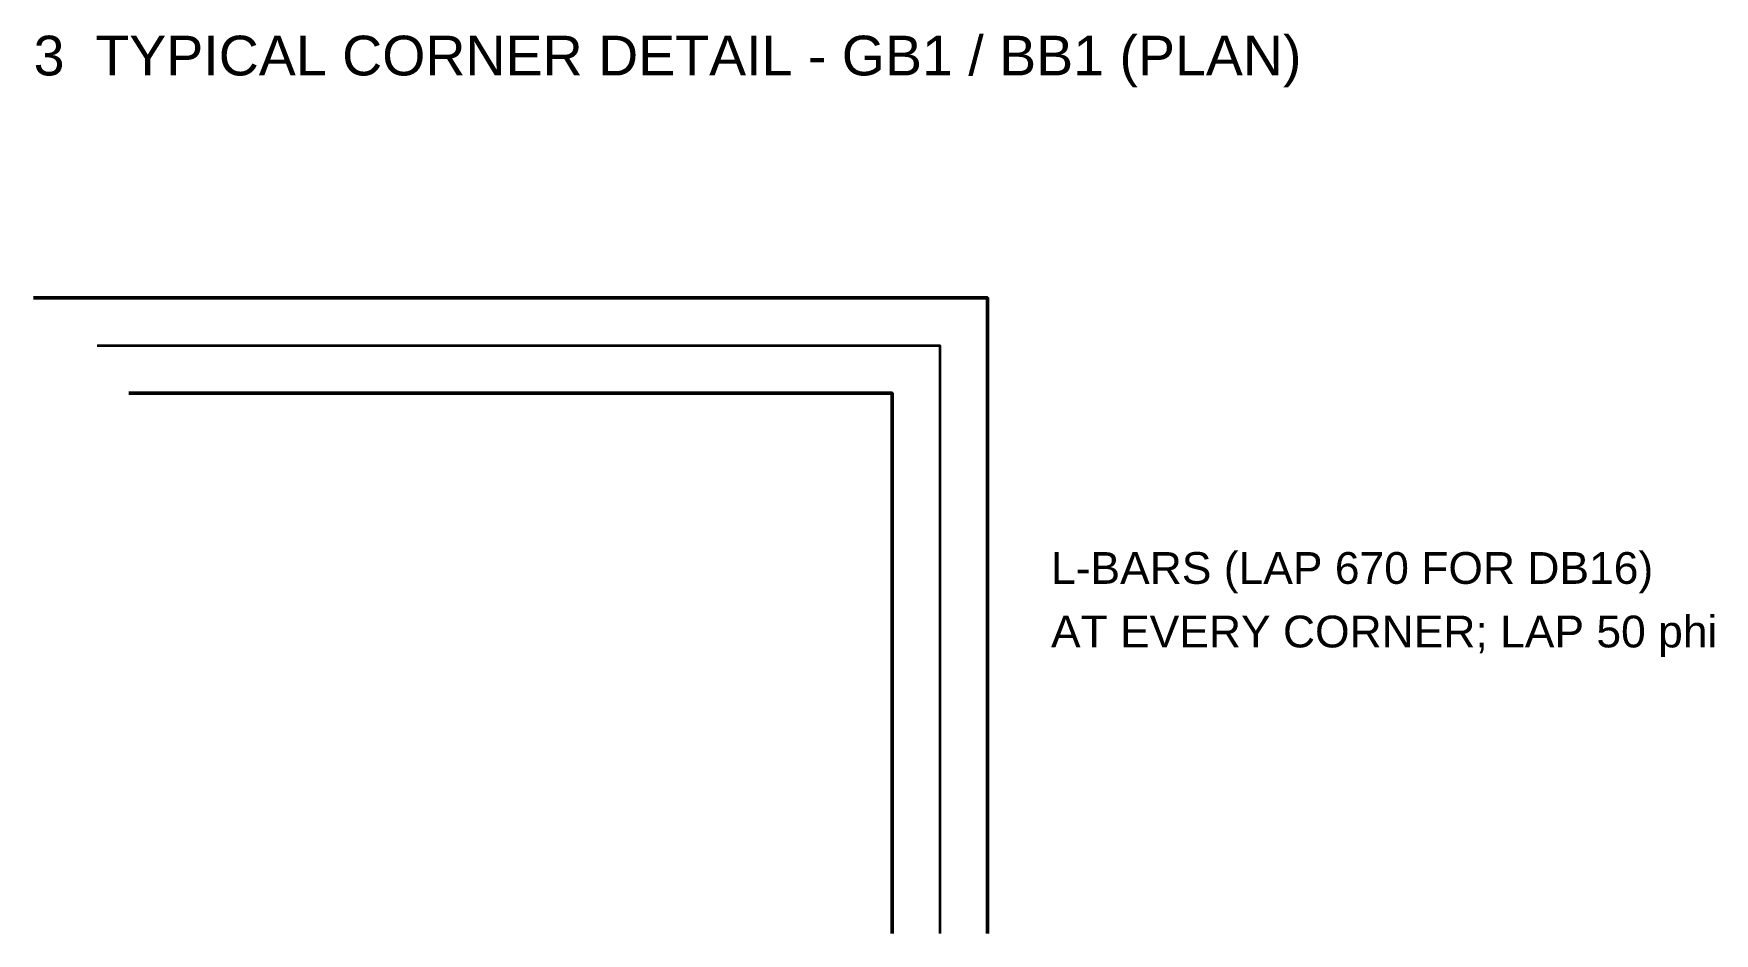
# Model space of a CAD drawing. Header units: millimetres. Extents: x 150 to 256, y 32 to 89.
import ezdxf

# ---------------------------------------------------------------- set-up
doc = ezdxf.new("R2010")
doc.units = ezdxf.units.MM
for name, color, linetype, lineweight in [('S-ANNO-TEXT', 7, 'Continuous', 18), ('S-CONC-OUTLINE', 7, 'Continuous', 50), ('S-REBAR', 1, 'Continuous', 35)]:
    doc.layers.add(name, color=color, linetype=linetype, lineweight=lineweight)
doc.styles.add('TEXT_2.0', font='arial.ttf')
doc.styles.add('TEXT_2.5', font='arial.ttf')

msp = doc.modelspace()

# ---------------------------------------------------------------- linework, layer by layer
at = {"layer": 'S-CONC-OUTLINE'}
for points in [[(150, 72), (210, 72), (210, 32)], [(156, 66), (204, 66), (204, 32)]]:
    msp.add_lwpolyline(points, dxfattribs=at)
at = {"layer": 'S-REBAR'}
msp.add_lwpolyline([(154, 69), (207, 69), (207, 32)], dxfattribs=at)

# ---------------------------------------------------------------- texts
at = {"layer": 'S-ANNO-TEXT'}
for s, height, style, p in [('3  TYPICAL CORNER DETAIL - GB1 / BB1 (PLAN)', 2.5, 'TEXT_2.5', (150, 86)), ('L-BARS (LAP 670 FOR DB16)', 2, 'TEXT_2.0', (214, 54)), ('AT EVERY CORNER; LAP 50 phi', 2, 'TEXT_2.0', (214, 50))]:
    msp.add_text(s, height=height, dxfattribs=dict(at, style=style)).set_placement(p)

doc.saveas('drawing.dxf')
